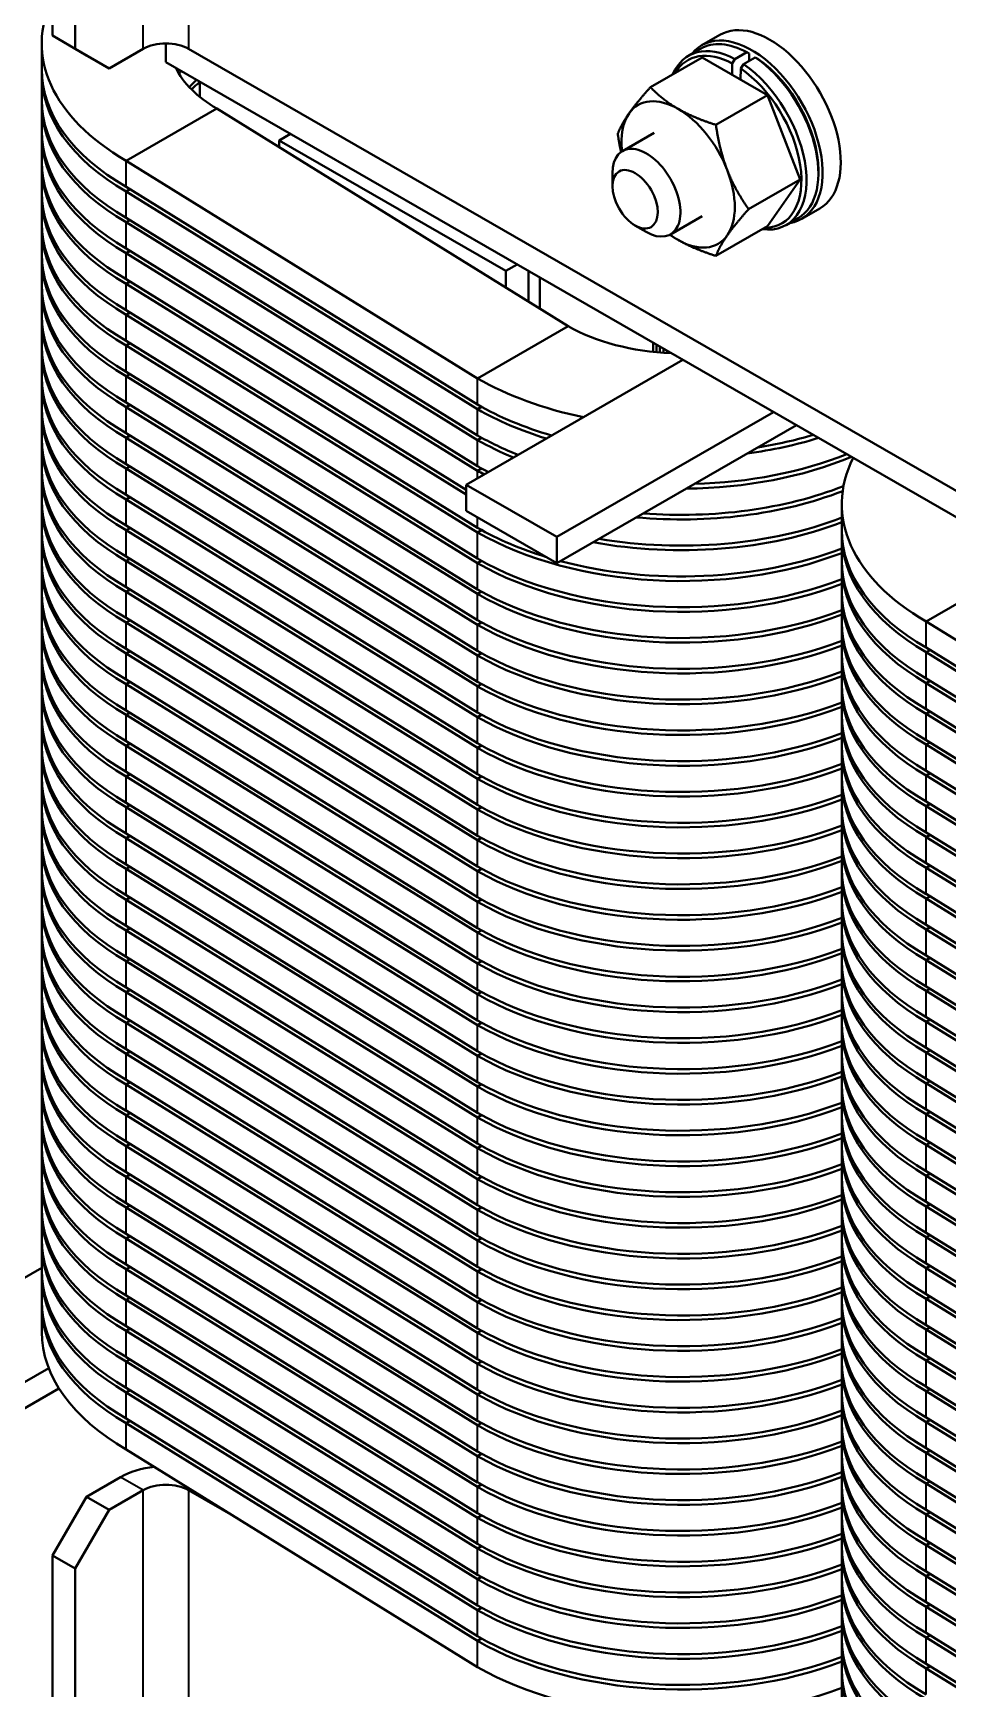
# Model space of a CAD drawing. Header units: millimetres. Extents: x 0 to 630, y 0 to 446.
# Drawn here: x 473 to 515.8, y 284.3 to 361.8 of the extents above; entities that cross this region are included whole.
import ezdxf

# ---------------------------------------------------------------- set-up
doc = ezdxf.new("R2010")
doc.units = ezdxf.units.MM
doc.header["$LTSCALE"] = 1.5
doc.layers.add('가시적인 것(ISO)', color=3, linetype='Continuous', lineweight=40, true_color=0x00ff00)
doc.layers.add('가시적인 좁은 것(ISO)', color=3, linetype='Continuous', lineweight=35, true_color=0x00ff00)

msp = doc.modelspace()

# ---------------------------------------------------------------- linework, layer by layer
at = {"layer": '가시적인 것(ISO)', "color": 5, "true_color": 0x0000ff}
for p, q in [((474.984, 371.497), (474.984, 361.073)), ((473.924, 361.684), (473.924, 371.102)), ((473.924, 361.684), (475.515, 360.76)), ((474.984, 361.073), (473.924, 361.684)), ((476.575, 360.15), (474.984, 361.073)), ((475.515, 360.76), (476.575, 360.15)), ((476.575, 360.15), (478.166, 361.066)), ((531.518, 331.564), (480.288, 361.066)), ((477.106, 294.229), (475.515, 293.313)), ((475.515, 293.313), (473.924, 290.557)), ((476.575, 292.702), (475.515, 293.313)), ((476.575, 292.702), (478.166, 293.618)), ((480.288, 293.618), (482.592, 292.291)), ((474.984, 289.946), (476.575, 292.702)), ((473.924, 280.133), (473.924, 290.557)), ((473.924, 290.557), (474.984, 289.946)), ((474.984, 289.946), (474.984, 279.523))]:
    msp.add_line(p, q, dxfattribs=at)
at = {"layer": '가시적인 것(ISO)', "color": 1, "true_color": 0xff0000}
for p, q in [((473.417, 360.102), (473.417, 361.328)), ((473.417, 358.661), (473.417, 359.887)), ((473.417, 357.22), (473.417, 358.446)), ((477.371, 355.831), (481.614, 358.274)), ((481.614, 358.274), (498.054, 348.086)), ((473.417, 355.779), (473.417, 357.005)), ((493.811, 345.643), (477.371, 355.831)), ((473.417, 354.338), (473.417, 355.564)), ((473.417, 352.897), (473.417, 354.123)), ((477.371, 354.605), (493.811, 344.417)), ((477.371, 354.39), (477.55, 354.493)), ((493.811, 344.202), (477.371, 354.39)), ((473.417, 351.456), (473.417, 352.683)), ((477.371, 353.164), (493.811, 342.976)), ((477.371, 352.949), (477.55, 353.052)), ((493.811, 342.761), (477.371, 352.949)), ((473.417, 350.015), (473.417, 351.242)), ((477.371, 351.723), (493.811, 341.535)), ((477.371, 351.508), (477.55, 351.612)), ((493.811, 341.32), (477.371, 351.508)), ((477.371, 350.282), (493.281, 340.423)), ((473.417, 348.574), (473.417, 349.801)), ((477.371, 350.067), (477.55, 350.171)), ((493.281, 340.208), (477.371, 350.067)), ((477.371, 348.841), (493.811, 338.653)), ((477.371, 348.626), (477.55, 348.73)), ((473.417, 347.133), (473.417, 348.36)), ((493.811, 338.439), (477.371, 348.626)), ((498.054, 348.086), (493.811, 345.643)), ((477.371, 347.4), (493.811, 337.212)), ((477.371, 347.185), (477.55, 347.289)), ((493.811, 336.998), (477.371, 347.185)), ((473.417, 345.693), (473.417, 346.919)), ((503.424, 346.512), (493.281, 340.671)), ((477.371, 345.959), (493.811, 335.771)), ((477.371, 345.744), (477.55, 345.848)), ((493.811, 335.557), (477.371, 345.744)), ((473.417, 344.252), (473.417, 345.478)), ((473.417, 342.811), (473.417, 344.037)), ((477.371, 344.518), (493.811, 334.33)), ((477.371, 344.304), (477.55, 344.407)), ((493.811, 334.116), (477.371, 344.304)), ((493.999, 344.311), (493.811, 344.202)), ((507.666, 344.068), (497.523, 338.228)), ((497.523, 337.001), (508.731, 343.455)), ((473.417, 341.37), (473.417, 342.596)), ((477.371, 343.077), (493.811, 332.889)), ((477.371, 342.863), (477.55, 342.966)), ((493.811, 332.675), (477.371, 342.863)), ((493.999, 342.87), (493.811, 342.761)), ((473.417, 339.929), (473.417, 341.155)), ((477.371, 341.636), (493.811, 331.449)), ((477.371, 341.422), (477.55, 341.525)), ((493.811, 331.234), (477.371, 341.422)), ((493.999, 341.429), (493.811, 341.32)), ((477.371, 340.195), (493.811, 330.008)), ((497.523, 338.228), (493.281, 340.671)), ((493.281, 340.671), (493.281, 339.444)), ((473.417, 338.488), (473.417, 339.714)), ((477.371, 339.981), (477.55, 340.084)), ((493.811, 329.793), (477.371, 339.981)), ((493.281, 339.444), (497.523, 337.001)), ((510.858, 338.541), (510.858, 339.767)), ((477.371, 338.754), (493.811, 328.567)), ((477.371, 338.54), (477.55, 338.643)), ((473.417, 337.047), (473.417, 338.273)), ((493.811, 328.352), (477.371, 338.54)), ((493.999, 338.547), (493.811, 338.439)), ((497.523, 337.001), (497.523, 338.228)), ((510.858, 337.1), (510.858, 338.326)), ((477.371, 337.314), (493.811, 327.126)), ((477.371, 337.099), (477.55, 337.202)), ((493.811, 326.911), (477.371, 337.099)), ((493.999, 337.106), (493.811, 336.998)), ((473.417, 335.606), (473.417, 336.832)), ((510.858, 335.659), (510.858, 336.885)), ((514.812, 334.27), (519.055, 336.713)), ((477.371, 335.873), (493.811, 325.685)), ((477.371, 335.658), (477.55, 335.761)), ((493.811, 325.47), (477.371, 335.658)), ((493.999, 335.665), (493.811, 335.557)), ((473.417, 334.165), (473.417, 335.391)), ((510.858, 334.218), (510.858, 335.444)), ((477.371, 334.432), (493.811, 324.244)), ((477.371, 334.217), (477.55, 334.32)), ((493.811, 324.029), (477.371, 334.217)), ((493.999, 334.224), (493.811, 334.116)), ((510.858, 332.777), (510.858, 334.003)), ((531.252, 324.082), (514.812, 334.27)), ((473.417, 332.724), (473.417, 333.951)), ((473.417, 331.283), (473.417, 332.51)), ((477.371, 332.991), (493.811, 322.803)), ((477.371, 332.776), (477.55, 332.88)), ((493.811, 322.588), (477.371, 332.776)), ((493.999, 332.783), (493.811, 332.675)), ((510.858, 331.336), (510.858, 332.562)), ((514.812, 333.044), (531.252, 322.856)), ((514.812, 332.829), (514.992, 332.932)), ((531.252, 322.641), (514.812, 332.829)), ((473.417, 329.842), (473.417, 331.069)), ((477.371, 331.55), (493.811, 321.362)), ((477.371, 331.335), (477.55, 331.439)), ((493.811, 321.147), (477.371, 331.335)), ((493.999, 331.342), (493.811, 331.234)), ((510.858, 329.895), (510.858, 331.122)), ((514.812, 331.603), (531.252, 321.415)), ((514.812, 331.388), (514.992, 331.491)), ((531.252, 321.2), (514.812, 331.388)), ((477.371, 330.109), (493.811, 319.921)), ((514.812, 330.162), (531.252, 319.974)), ((473.417, 328.401), (473.417, 329.628)), ((477.371, 329.894), (477.55, 329.998)), ((493.811, 319.707), (477.371, 329.894)), ((493.999, 329.901), (493.811, 329.793)), ((510.858, 328.454), (510.858, 329.681)), ((514.812, 329.947), (514.992, 330.051)), ((531.252, 319.759), (514.812, 329.947)), ((477.371, 328.668), (493.811, 318.48)), ((477.371, 328.453), (477.55, 328.557)), ((514.812, 328.721), (530.722, 318.862)), ((514.812, 328.506), (514.992, 328.61)), ((473.417, 326.96), (473.417, 328.187)), ((493.811, 318.266), (477.371, 328.453)), ((493.999, 328.46), (493.811, 328.352)), ((510.858, 327.013), (510.858, 328.24)), ((530.722, 318.647), (514.812, 328.506)), ((477.371, 327.227), (493.811, 317.039)), ((477.371, 327.012), (477.55, 327.116)), ((493.811, 316.825), (477.371, 327.012)), ((493.999, 327.02), (493.811, 326.911)), ((514.812, 327.28), (531.252, 317.092)), ((514.812, 327.065), (514.992, 327.169)), ((531.252, 316.878), (514.812, 327.065)), ((473.417, 325.52), (473.417, 326.746)), ((510.858, 325.572), (510.858, 326.799)), ((477.371, 325.786), (493.811, 315.598)), ((477.371, 325.572), (477.55, 325.675)), ((493.811, 315.384), (477.371, 325.572)), ((493.999, 325.579), (493.811, 325.47)), ((514.812, 325.839), (531.252, 315.651)), ((514.812, 325.624), (514.992, 325.728)), ((531.252, 315.437), (514.812, 325.624)), ((473.417, 324.079), (473.417, 325.305)), ((510.858, 324.132), (510.858, 325.358)), ((477.371, 324.345), (493.811, 314.157)), ((477.371, 324.131), (477.55, 324.234)), ((493.811, 313.943), (477.371, 324.131)), ((493.999, 324.138), (493.811, 324.029)), ((510.858, 322.691), (510.858, 323.917)), ((514.812, 324.398), (531.252, 314.21)), ((514.812, 324.183), (514.992, 324.287)), ((531.252, 313.996), (514.812, 324.183)), ((473.417, 322.638), (473.417, 323.864)), ((473.417, 321.197), (473.417, 322.423)), ((477.371, 322.904), (493.811, 312.716)), ((477.371, 322.69), (477.55, 322.793)), ((493.811, 312.502), (477.371, 322.69)), ((493.999, 322.697), (493.811, 322.588)), ((510.858, 321.25), (510.858, 322.476)), ((514.812, 322.957), (531.252, 312.769)), ((514.812, 322.743), (514.992, 322.846)), ((531.252, 312.555), (514.812, 322.743)), ((473.417, 319.756), (473.417, 320.982)), ((477.371, 321.463), (493.811, 311.276)), ((477.371, 321.249), (477.55, 321.352)), ((493.811, 311.061), (477.371, 321.249)), ((493.999, 321.256), (493.811, 321.147)), ((510.858, 319.809), (510.858, 321.035)), ((514.812, 321.516), (531.252, 311.328)), ((514.812, 321.302), (514.992, 321.405)), ((531.252, 311.114), (514.812, 321.302)), ((477.371, 320.022), (493.811, 309.835)), ((514.812, 320.075), (531.252, 309.888)), ((473.417, 318.315), (473.417, 319.541)), ((477.371, 319.808), (477.55, 319.911)), ((493.811, 309.62), (477.371, 319.808)), ((493.999, 319.815), (493.811, 319.707)), ((510.858, 318.368), (510.858, 319.594)), ((514.812, 319.861), (514.992, 319.964)), ((531.252, 309.673), (514.812, 319.861)), ((477.371, 318.581), (493.811, 308.394)), ((477.371, 318.367), (477.55, 318.47)), ((514.812, 318.634), (531.252, 308.447)), ((514.812, 318.42), (514.992, 318.523)), ((473.417, 316.874), (473.417, 318.1)), ((493.811, 308.179), (477.371, 318.367)), ((493.999, 318.374), (493.811, 318.266)), ((510.858, 316.927), (510.858, 318.153)), ((531.252, 308.232), (514.812, 318.42)), ((477.371, 317.141), (493.811, 306.953)), ((477.371, 316.926), (477.55, 317.029)), ((493.811, 306.738), (477.371, 316.926)), ((493.999, 316.933), (493.811, 316.825)), ((514.812, 317.193), (531.252, 307.006)), ((514.812, 316.979), (514.992, 317.082)), ((531.252, 306.791), (514.812, 316.979)), ((473.417, 315.433), (473.417, 316.659)), ((510.858, 315.486), (510.858, 316.712)), ((477.371, 315.7), (493.811, 305.512)), ((477.371, 315.485), (477.55, 315.588)), ((493.811, 305.297), (477.371, 315.485)), ((493.999, 315.492), (493.811, 315.384)), ((514.812, 315.753), (531.252, 305.565)), ((514.812, 315.538), (514.992, 315.641)), ((531.252, 305.35), (514.812, 315.538)), ((473.417, 313.992), (473.417, 315.218)), ((510.858, 314.045), (510.858, 315.271)), ((477.371, 314.259), (493.811, 304.071)), ((477.371, 314.044), (477.55, 314.147)), ((493.811, 303.856), (477.371, 314.044)), ((493.999, 314.051), (493.811, 313.943)), ((510.858, 312.604), (510.858, 313.83)), ((514.812, 314.312), (531.252, 304.124)), ((514.812, 314.097), (514.992, 314.2)), ((531.252, 303.909), (514.812, 314.097)), ((473.417, 312.551), (473.417, 313.778)), ((473.417, 311.11), (473.417, 312.337)), ((477.371, 312.818), (493.811, 302.63)), ((477.371, 312.603), (477.55, 312.707)), ((493.811, 302.415), (477.371, 312.603)), ((493.999, 312.61), (493.811, 312.502)), ((510.858, 311.163), (510.858, 312.389)), ((514.812, 312.871), (531.252, 302.683)), ((514.812, 312.656), (514.992, 312.759)), ((531.252, 302.468), (514.812, 312.656)), ((473.417, 309.669), (473.417, 310.896)), ((477.371, 311.377), (493.811, 301.189)), ((477.371, 311.162), (477.55, 311.266)), ((493.811, 300.974), (477.371, 311.162)), ((493.999, 311.169), (493.811, 311.061)), ((510.858, 309.722), (510.858, 310.949)), ((514.812, 311.43), (531.252, 301.242)), ((514.812, 311.215), (514.992, 311.318)), ((531.252, 301.027), (514.812, 311.215)), ((477.371, 309.936), (493.811, 299.748)), ((514.812, 309.989), (531.252, 299.801)), ((473.417, 308.228), (473.417, 309.455)), ((477.371, 309.721), (477.55, 309.825)), ((493.811, 299.534), (477.371, 309.721)), ((493.999, 309.728), (493.811, 309.62)), ((510.858, 308.281), (510.858, 309.508)), ((514.812, 309.774), (514.992, 309.878)), ((531.252, 299.586), (514.812, 309.774)), ((477.371, 308.495), (493.811, 298.307)), ((477.371, 308.28), (477.55, 308.384)), ((514.812, 308.548), (531.252, 298.36)), ((514.812, 308.333), (514.992, 308.437)), ((473.417, 306.787), (473.417, 308.014)), ((493.811, 298.093), (477.371, 308.28)), ((493.999, 308.287), (493.811, 308.179)), ((510.858, 306.84), (510.858, 308.067)), ((531.252, 298.146), (514.812, 308.333)), ((477.371, 307.054), (493.811, 296.866)), ((477.371, 306.839), (477.55, 306.943)), ((493.811, 296.652), (477.371, 306.839)), ((493.999, 306.847), (493.811, 306.738)), ((514.812, 307.107), (531.252, 296.919)), ((514.812, 306.892), (514.992, 306.996)), ((531.252, 296.705), (514.812, 306.892)), ((473.417, 305.347), (473.417, 306.573)), ((510.858, 305.399), (510.858, 306.626)), ((477.371, 305.613), (493.811, 295.425)), ((477.371, 305.399), (477.55, 305.502)), ((493.811, 295.211), (477.371, 305.399)), ((493.999, 305.406), (493.811, 305.297)), ((514.812, 305.666), (531.252, 295.478)), ((514.812, 305.451), (514.992, 305.555)), ((531.252, 295.264), (514.812, 305.451)), ((473.417, 303.906), (473.417, 305.132)), ((510.858, 303.959), (510.858, 305.185)), ((461.991, 297.45), (473.417, 304.029)), ((477.371, 304.172), (493.811, 293.984)), ((477.371, 303.958), (477.55, 304.061)), ((493.811, 293.77), (477.371, 303.958)), ((493.999, 303.965), (493.811, 303.856)), ((510.858, 302.518), (510.858, 303.744)), ((514.812, 304.225), (531.252, 294.037)), ((514.812, 304.01), (514.992, 304.114)), ((531.252, 293.823), (514.812, 304.01)), ((473.417, 302.465), (473.417, 303.691)), ((473.417, 301.024), (473.417, 302.25)), ((477.371, 302.731), (493.811, 292.544)), ((477.371, 302.517), (477.55, 302.62)), ((493.811, 292.329), (477.371, 302.517)), ((493.999, 302.524), (493.811, 302.415)), ((510.858, 301.077), (510.858, 302.303)), ((514.812, 302.784), (531.252, 292.596)), ((514.812, 302.57), (514.992, 302.673)), ((531.252, 292.382), (514.812, 302.57)), ((477.371, 301.29), (493.811, 291.103)), ((477.371, 301.076), (477.55, 301.179)), ((493.811, 290.888), (477.371, 301.076)), ((493.999, 301.083), (493.811, 300.974)), ((510.858, 299.636), (510.858, 300.862)), ((514.812, 301.343), (531.252, 291.155)), ((514.812, 301.129), (514.992, 301.232)), ((531.252, 290.941), (514.812, 301.129)), ((514.812, 299.902), (531.252, 289.715)), ((473.741, 299.33), (466.234, 295.007)), ((477.371, 299.849), (493.811, 289.662)), ((477.371, 299.635), (477.55, 299.738)), ((493.811, 289.447), (477.371, 299.635)), ((493.999, 299.642), (493.811, 299.534)), ((510.858, 298.195), (510.858, 299.421)), ((514.812, 299.688), (514.992, 299.791)), ((531.252, 289.5), (514.812, 299.688)), ((474.221, 298.38), (466.234, 293.78)), ((477.371, 298.409), (493.811, 288.221)), ((514.812, 298.461), (531.252, 288.274)), ((514.812, 298.247), (514.992, 298.35)), ((477.371, 298.194), (477.55, 298.297)), ((493.811, 288.006), (477.371, 298.194)), ((493.999, 298.201), (493.811, 298.093)), ((510.858, 296.754), (510.858, 297.98)), ((531.252, 288.059), (514.812, 298.247)), ((477.371, 296.968), (493.811, 286.78)), ((477.371, 296.753), (477.55, 296.856)), ((514.812, 297.02), (531.252, 286.833)), ((514.812, 296.806), (514.992, 296.909)), ((531.252, 286.618), (514.812, 296.806)), ((493.811, 286.565), (477.371, 296.753)), ((493.999, 296.76), (493.811, 296.652)), ((510.858, 295.313), (510.858, 296.539)), ((477.371, 295.527), (493.811, 285.339)), ((493.999, 295.319), (493.811, 295.211)), ((514.812, 295.58), (531.252, 285.392)), ((514.812, 295.365), (514.992, 295.468)), ((531.252, 285.177), (514.812, 295.365)), ((510.858, 293.872), (510.858, 295.098)), ((493.999, 293.878), (493.811, 293.77)), ((514.812, 294.139), (531.252, 283.951)), ((514.812, 293.924), (514.992, 294.027)), ((531.252, 283.736), (514.812, 293.924)), ((510.858, 292.431), (510.858, 293.657)), ((493.999, 292.437), (493.811, 292.329)), ((510.858, 290.99), (510.858, 292.217)), ((514.812, 292.698), (531.252, 282.51)), ((514.812, 292.483), (514.992, 292.586)), ((531.252, 282.295), (514.812, 292.483)), ((493.999, 290.996), (493.811, 290.888)), ((510.858, 289.549), (510.858, 290.776)), ((514.812, 291.257), (531.252, 281.069)), ((514.812, 291.042), (514.992, 291.146)), ((531.252, 280.854), (514.812, 291.042)), ((514.812, 289.816), (531.252, 279.628)), ((493.999, 289.555), (493.811, 289.447)), ((510.858, 288.108), (510.858, 289.335)), ((514.812, 289.601), (514.992, 289.705)), ((531.252, 279.413), (514.812, 289.601)), ((514.812, 288.375), (531.252, 278.187)), ((514.812, 288.16), (514.992, 288.264)), ((493.999, 288.114), (493.811, 288.006)), ((510.858, 286.667), (510.858, 287.894)), ((531.252, 277.973), (514.812, 288.16)), ((514.812, 286.934), (531.252, 276.746)), ((514.812, 286.719), (514.992, 286.823)), ((531.252, 276.532), (514.812, 286.719)), ((493.999, 286.674), (493.811, 286.565)), ((510.858, 285.226), (510.858, 286.453)), ((514.812, 285.493), (531.252, 275.305)), ((514.812, 285.278), (514.992, 285.382)), ((531.252, 275.091), (514.812, 285.278)), ((510.858, 283.786), (510.858, 285.012))]:
    msp.add_line(p, q, dxfattribs=at)
at = {"layer": '가시적인 것(ISO)', "color": 4, "true_color": 0x00ffff}
for p, q in [((479.227, 361.319), (479.227, 360.446)), ((479.227, 360.446), (531.518, 330.333))]:
    msp.add_line(p, q, dxfattribs=at)
at = {"layer": '가시적인 것(ISO)'}
for p, q in [((505.154, 361.724), (504.306, 361.236)), ((504.319, 360.663), (501.904, 359.272)), ((504.243, 361.069), (503.686, 360.749)), ((507.381, 358.9), (504.319, 360.663)), ((505.72, 359.856), (505.732, 360.383)), ((505.732, 360.383), (505.855, 360.588)), ((505.855, 360.588), (506.411, 360.909)), ((506.252, 360.347), (506.13, 360.142)), ((506.809, 360.668), (506.252, 360.347)), ((506.411, 360.909), (506.528, 360.841)), ((506.528, 360.841), (506.52, 360.501)), ((506.925, 360.6), (506.809, 360.668)), ((480.818, 358.814), (480.818, 359.529)), ((506.13, 360.142), (506.118, 359.627)), ((507.381, 358.9), (504.966, 357.509)), ((508.911, 354.952), (507.381, 358.9)), ((484.53, 356.778), (485.063, 357.085)), ((495.137, 350.67), (484.53, 356.778)), ((484.53, 356.778), (484.53, 356.467)), ((500.59, 356.283), (502.075, 357.138)), ((500.122, 354.639), (500.122, 355.25)), ((508.911, 354.952), (506.497, 353.562)), ((507.381, 352.768), (508.911, 354.952)), ((509.761, 355.379), (509.761, 355.242)), ((509.833, 353.6), (508.984, 353.111)), ((501.179, 352.804), (501.707, 352.497)), ((502.836, 352.384), (504.321, 353.239)), ((507.381, 352.768), (504.966, 351.377)), ((508.809, 353.14), (508.252, 352.82)), ((495.137, 350.67), (495.669, 350.977)), ((495.137, 349.894), (495.137, 350.67)), ((496.198, 350.673), (496.198, 349.237)), ((496.198, 349.237), (496.198, 350.673)), ((496.728, 350.367), (496.728, 348.908)), ((502.031, 347.313), (502.031, 346.889)), ((502.19, 346.874), (502.19, 347.222)), ((502.19, 347.222), (502.19, 346.874)), ((502.349, 346.861), (502.349, 347.13)), ((502.349, 347.13), (502.349, 346.861)), ((502.509, 346.849), (502.509, 347.039)), ((502.509, 347.039), (502.509, 346.849)), ((502.668, 346.84), (502.668, 346.947)), ((502.668, 346.947), (502.668, 346.84)), ((502.827, 346.832), (502.827, 346.855)), ((502.827, 346.855), (502.827, 346.832))]:
    msp.add_line(p, q, dxfattribs=at)
at = {"layer": '가시적인 것(ISO)', "color": 1, "true_color": 0xff0000}
for centre, major_axis, start_param, end_param in [((486.917, 361.328), (-13.5, 0), 6.00828, 7.068583), ((486.917, 359.887), (-13.5, 0), 6.269382, 7.068583), ((486.917, 360.102), (-13.5, 0), 0, 0.785398), ((486.917, 361.328), (-7.5, 0), 0.268783, 0.785398), ((486.917, 358.661), (-7.5, 0), 5.945395, 5.969272), ((486.917, 358.446), (-7.5, 0), 5.906769, 5.943036), ((486.917, 357.22), (7.5, 0), 2.55439, 2.64595), ((486.917, 357.005), (-7.5, 0), 5.661972, 5.759076), ((486.917, 358.446), (-13.5, 0), 6.269382, 7.068583), ((486.917, 358.661), (-13.5, 0), 0, 0.785398), ((486.917, 357.22), (-13.5, 0), 0, 0.785398), ((486.917, 357.005), (-13.5, 0), 6.269382, 7.068583), ((486.917, 355.564), (-13.5, 0), 6.269382, 7.068583), ((486.917, 355.779), (-13.5, 0), 0, 0.785398), ((486.917, 354.123), (-13.5, 0), 6.269382, 7.068583), ((486.917, 354.338), (-13.5, 0), 0, 0.785398), ((486.917, 352.683), (-13.5, 0), 6.269382, 7.068583), ((486.917, 352.897), (-13.5, 0), 0, 0.785398), ((486.917, 351.242), (-13.5, 0), 6.269382, 7.068583), ((486.917, 351.456), (-13.5, 0), 0, 0.785398), ((486.917, 349.801), (-13.5, 0), 6.269382, 7.068583), ((486.917, 350.015), (-13.5, 0), 0, 0.785398), ((486.917, 348.36), (-13.5, 0), 6.269382, 7.068583), ((486.917, 348.574), (-13.5, 0), 0, 0.785398), ((503.357, 351.14), (7.5, 0), 3.926991, 4.647392), ((486.917, 347.133), (-13.5, 0), 0, 0.785398), ((486.917, 346.919), (-13.5, 0), 6.269382, 7.068583), ((486.917, 345.478), (-13.5, 0), 6.269382, 7.068583), ((486.917, 345.693), (-13.5, 0), 0, 0.785398), ((503.357, 351.14), (-13.5, 0), 0.785398, 1.223801), ((486.917, 344.037), (-13.5, 0), 6.269382, 7.068583), ((486.917, 344.252), (-13.5, 0), 0, 0.785398), ((503.357, 349.914), (13.5, 0), 3.926991, 4.245291), ((503.357, 349.699), (-13.5, 0), 0.785398, 1.083214), ((486.917, 342.596), (-13.5, 0), 6.269382, 7.068583), ((486.917, 342.811), (-13.5, 0), 0, 0.785398), ((503.357, 348.473), (13.5, 0), 3.926991, 4.1099), ((503.357, 348.258), (-13.5, 0), 0.785398, 0.948491), ((503.357, 349.699), (-13.5, 0), 1.800281, 2.065663), ((503.357, 349.914), (13.5, 0), 4.980044, 5.186818), ((503.357, 348.258), (-13.5, 0), 1.586836, 2.200162), ((503.357, 348.473), (13.5, 0), 4.75691, 5.321963), ((524.358, 339.767), (-13.5, 0), 6.001926, 7.068583), ((486.917, 341.155), (-13.5, 0), 6.269382, 7.068583), ((486.917, 341.37), (-13.5, 0), 0, 0.785398), ((503.357, 347.032), (13.5, 0), 3.926991, 3.977842), ((503.357, 346.818), (-13.5, 0), 0.785398, 0.816713), ((503.357, 346.818), (-13.5, 0), 1.413112, 2.163545), ((503.357, 347.032), (13.5, 0), 4.579039, 5.308431), ((486.917, 339.714), (-13.5, 0), 6.269382, 7.068583), ((486.917, 339.929), (-13.5, 0), 0, 0.785398), ((503.357, 344.15), (13.5, 0), 3.926991, 4.225405), ((503.357, 345.377), (-13.5, 0), 1.259157, 2.159923), ((503.357, 345.591), (13.5, 0), 4.422812, 5.301515), ((486.917, 338.273), (-13.5, 0), 6.269382, 7.068583), ((486.917, 338.488), (-13.5, 0), 0, 0.785398), ((503.357, 343.936), (-13.5, 0), 0.785398, 2.159923), ((524.358, 338.326), (-13.5, 0), 6.269382, 7.068583), ((524.358, 338.541), (-13.5, 0), 0, 0.785398), ((503.357, 342.709), (13.5, 0), 3.926991, 5.301515), ((503.357, 344.15), (13.5, 0), 4.278902, 5.301515), ((524.358, 337.1), (-13.5, 0), 0, 0.785398), ((486.917, 336.832), (-13.5, 0), 6.269382, 7.068583), ((486.917, 337.047), (-13.5, 0), 0, 0.785398), ((503.357, 342.495), (-13.5, 0), 0.785398, 2.159923), ((524.358, 336.885), (-13.5, 0), 6.269382, 7.068583), ((486.917, 335.606), (-13.5, 0), 0, 0.785398), ((503.357, 341.268), (13.5, 0), 3.926991, 5.301515), ((503.357, 341.054), (-13.5, 0), 0.785398, 2.159923), ((524.358, 335.444), (-13.5, 0), 6.269382, 7.068583), ((524.358, 335.659), (-13.5, 0), 0, 0.785398), ((486.917, 335.391), (-13.5, 0), 6.269382, 7.068583), ((486.917, 333.951), (-13.5, 0), 6.269382, 7.068583), ((486.917, 334.165), (-13.5, 0), 0, 0.785398), ((503.357, 339.828), (13.5, 0), 3.926991, 5.301515), ((503.357, 339.613), (-13.5, 0), 0.785398, 2.159923), ((524.358, 334.003), (-13.5, 0), 6.269382, 7.068583), ((524.358, 334.218), (-13.5, 0), 0, 0.785398), ((486.917, 332.51), (-13.5, 0), 6.269382, 7.068583), ((486.917, 332.724), (-13.5, 0), 0, 0.785398), ((503.357, 338.387), (13.5, 0), 3.926991, 5.301515), ((503.357, 338.172), (-13.5, 0), 0.785398, 2.159923), ((524.358, 332.562), (-13.5, 0), 6.269382, 7.068583), ((524.358, 332.777), (-13.5, 0), 0, 0.785398), ((486.917, 331.069), (-13.5, 0), 6.269382, 7.068583), ((486.917, 331.283), (-13.5, 0), 0, 0.785398), ((503.357, 336.946), (13.5, 0), 3.926991, 5.301515), ((503.357, 336.731), (-13.5, 0), 0.785398, 2.159923), ((524.358, 331.122), (-13.5, 0), 6.269382, 7.068583), ((524.358, 331.336), (-13.5, 0), 0, 0.785398), ((486.917, 329.628), (-13.5, 0), 6.269382, 7.068583), ((486.917, 329.842), (-13.5, 0), 0, 0.785398), ((503.357, 335.505), (13.5, 0), 3.926991, 5.301515), ((503.357, 335.29), (-13.5, 0), 0.785398, 2.159923), ((524.358, 329.681), (-13.5, 0), 6.269382, 7.068583), ((524.358, 329.895), (-13.5, 0), 0, 0.785398), ((503.357, 334.064), (13.5, 0), 3.926991, 5.301515), ((486.917, 328.187), (-13.5, 0), 6.269382, 7.068583), ((486.917, 328.401), (-13.5, 0), 0, 0.785398), ((503.357, 333.849), (-13.5, 0), 0.785398, 2.159923), ((524.358, 328.24), (-13.5, 0), 6.269382, 7.068583), ((524.358, 328.454), (-13.5, 0), 0, 0.785398), ((503.357, 332.623), (13.5, 0), 3.926991, 5.301515), ((524.358, 327.013), (-13.5, 0), 0, 0.785398), ((486.917, 326.746), (-13.5, 0), 6.269382, 7.068583), ((486.917, 326.96), (-13.5, 0), 0, 0.785398), ((503.357, 332.408), (-13.5, 0), 0.785398, 2.159923), ((524.358, 326.799), (-13.5, 0), 6.269382, 7.068583), ((486.917, 325.52), (-13.5, 0), 0, 0.785398), ((503.357, 331.182), (13.5, 0), 3.926991, 5.301515), ((503.357, 330.967), (-13.5, 0), 0.785398, 2.159923), ((524.358, 325.358), (-13.5, 0), 6.269382, 7.068583), ((524.358, 325.572), (-13.5, 0), 0, 0.785398), ((486.917, 325.305), (-13.5, 0), 6.269382, 7.068583), ((486.917, 323.864), (-13.5, 0), 6.269382, 7.068583), ((486.917, 324.079), (-13.5, 0), 0, 0.785398), ((503.357, 329.741), (13.5, 0), 3.926991, 5.301515), ((503.357, 329.526), (-13.5, 0), 0.785398, 2.159923), ((524.358, 323.917), (-13.5, 0), 6.269382, 7.068583), ((524.358, 324.132), (-13.5, 0), 0, 0.785398), ((486.917, 322.423), (-13.5, 0), 6.269382, 7.068583), ((486.917, 322.638), (-13.5, 0), 0, 0.785398), ((503.357, 328.3), (13.5, 0), 3.926991, 5.301515), ((503.357, 328.086), (-13.5, 0), 0.785398, 2.159923), ((524.358, 322.476), (-13.5, 0), 6.269382, 7.068583), ((524.358, 322.691), (-13.5, 0), 0, 0.785398), ((486.917, 320.982), (-13.5, 0), 6.269382, 7.068583), ((486.917, 321.197), (-13.5, 0), 0, 0.785398), ((503.357, 326.859), (13.5, 0), 3.926991, 5.301515), ((503.357, 326.645), (-13.5, 0), 0.785398, 2.159923), ((524.358, 321.035), (-13.5, 0), 6.269382, 7.068583), ((524.358, 321.25), (-13.5, 0), 0, 0.785398), ((486.917, 319.541), (-13.5, 0), 6.269382, 7.068583), ((486.917, 319.756), (-13.5, 0), 0, 0.785398), ((503.357, 325.418), (13.5, 0), 3.926991, 5.301515), ((503.357, 325.204), (-13.5, 0), 0.785398, 2.159923), ((524.358, 319.594), (-13.5, 0), 6.269382, 7.068583), ((524.358, 319.809), (-13.5, 0), 0, 0.785398), ((503.357, 323.977), (13.5, 0), 3.926991, 5.301515), ((486.917, 318.1), (-13.5, 0), 6.269382, 7.068583), ((486.917, 318.315), (-13.5, 0), 0, 0.785398), ((503.357, 323.763), (-13.5, 0), 0.785398, 2.159923), ((524.358, 318.153), (-13.5, 0), 6.269382, 7.068583), ((524.358, 318.368), (-13.5, 0), 0, 0.785398), ((503.357, 322.536), (13.5, 0), 3.926991, 5.301515), ((524.358, 316.927), (-13.5, 0), 0, 0.785398), ((486.917, 316.659), (-13.5, 0), 6.269382, 7.068583), ((486.917, 316.874), (-13.5, 0), 0, 0.785398), ((503.357, 322.322), (-13.5, 0), 0.785398, 2.159923), ((524.358, 316.712), (-13.5, 0), 6.269382, 7.068583), ((486.917, 315.433), (-13.5, 0), 0, 0.785398), ((503.357, 321.095), (13.5, 0), 3.926991, 5.301515), ((503.357, 320.881), (-13.5, 0), 0.785398, 2.159923), ((524.358, 315.271), (-13.5, 0), 6.269382, 7.068583), ((524.358, 315.486), (-13.5, 0), 0, 0.785398), ((486.917, 315.218), (-13.5, 0), 6.269382, 7.068583), ((486.917, 313.778), (-13.5, 0), 6.269382, 7.068583), ((486.917, 313.992), (-13.5, 0), 0, 0.785398), ((503.357, 319.655), (13.5, 0), 3.926991, 5.301515), ((503.357, 319.44), (-13.5, 0), 0.785398, 2.159923), ((524.358, 313.83), (-13.5, 0), 6.269382, 7.068583), ((524.358, 314.045), (-13.5, 0), 0, 0.785398), ((486.917, 312.337), (-13.5, 0), 6.269382, 7.068583), ((486.917, 312.551), (-13.5, 0), 0, 0.785398), ((503.357, 318.214), (13.5, 0), 3.926991, 5.301515), ((503.357, 317.999), (-13.5, 0), 0.785398, 2.159923), ((524.358, 312.389), (-13.5, 0), 6.269382, 7.068583), ((524.358, 312.604), (-13.5, 0), 0, 0.785398), ((486.917, 310.896), (-13.5, 0), 6.269382, 7.068583), ((486.917, 311.11), (-13.5, 0), 0, 0.785398), ((503.357, 316.773), (13.5, 0), 3.926991, 5.301515), ((503.357, 316.558), (-13.5, 0), 0.785398, 2.159923), ((524.358, 310.949), (-13.5, 0), 6.269382, 7.068583), ((524.358, 311.163), (-13.5, 0), 0, 0.785398), ((486.917, 309.455), (-13.5, 0), 6.269382, 7.068583), ((486.917, 309.669), (-13.5, 0), 0, 0.785398), ((503.357, 315.332), (13.5, 0), 3.926991, 5.301515), ((503.357, 315.117), (-13.5, 0), 0.785398, 2.159923), ((524.358, 309.508), (-13.5, 0), 6.269382, 7.068583), ((524.358, 309.722), (-13.5, 0), 0, 0.785398), ((503.357, 313.891), (13.5, 0), 3.926991, 5.301515), ((486.917, 308.014), (-13.5, 0), 6.269382, 7.068583), ((486.917, 308.228), (-13.5, 0), 0, 0.785398), ((503.357, 313.676), (-13.5, 0), 0.785398, 2.159923), ((524.358, 308.067), (-13.5, 0), 6.269382, 7.068583), ((524.358, 308.281), (-13.5, 0), 0, 0.785398), ((503.357, 312.45), (13.5, 0), 3.926991, 5.301515), ((524.358, 306.84), (-13.5, 0), 0, 0.785398), ((486.917, 306.573), (-13.5, 0), 6.269382, 7.068583), ((486.917, 306.787), (-13.5, 0), 0, 0.785398), ((503.357, 312.235), (-13.5, 0), 0.785398, 2.159923), ((524.358, 306.626), (-13.5, 0), 6.269382, 7.068583), ((486.917, 305.347), (-13.5, 0), 0, 0.785398), ((503.357, 311.009), (13.5, 0), 3.926991, 5.301515), ((503.357, 310.794), (-13.5, 0), 0.785398, 2.159923), ((524.358, 305.185), (-13.5, 0), 6.269382, 7.068583), ((524.358, 305.399), (-13.5, 0), 0, 0.785398), ((486.917, 305.132), (-13.5, 0), 6.269382, 7.068583), ((486.917, 303.691), (-13.5, 0), 6.269382, 7.068583), ((486.917, 303.906), (-13.5, 0), 0, 0.785398), ((503.357, 309.568), (13.5, 0), 3.926991, 5.301515), ((503.357, 309.353), (-13.5, 0), 0.785398, 2.159923), ((524.358, 303.744), (-13.5, 0), 6.269382, 7.068583), ((524.358, 303.959), (-13.5, 0), 0, 0.785398), ((486.917, 302.25), (-13.5, 0), 6.269382, 7.068583), ((486.917, 302.465), (-13.5, 0), 0, 0.785398), ((503.357, 308.127), (13.5, 0), 3.926991, 5.301515), ((503.357, 307.913), (-13.5, 0), 0.785398, 2.159923), ((524.358, 302.303), (-13.5, 0), 6.269382, 7.068583), ((524.358, 302.518), (-13.5, 0), 0, 0.785398), ((486.917, 301.024), (-13.5, 0), 0, 0.785398), ((503.357, 306.686), (13.5, 0), 3.926991, 5.301515), ((503.357, 306.472), (-13.5, 0), 0.785398, 2.159923), ((524.358, 300.862), (-13.5, 0), 6.269382, 7.068583), ((524.358, 301.077), (-13.5, 0), 0, 0.785398), ((503.357, 305.245), (13.5, 0), 3.926991, 5.301515), ((503.357, 305.031), (-13.5, 0), 0.785398, 2.159923), ((524.358, 299.421), (-13.5, 0), 6.269382, 7.068583), ((524.358, 299.636), (-13.5, 0), 0, 0.785398), ((503.357, 303.804), (13.5, 0), 3.926991, 5.301515), ((503.357, 303.59), (-13.5, 0), 0.785398, 2.159923), ((524.358, 297.98), (-13.5, 0), 6.269382, 7.068583), ((524.358, 298.195), (-13.5, 0), 0, 0.785398), ((503.357, 302.363), (13.5, 0), 3.926991, 5.301515), ((503.357, 302.149), (-13.5, 0), 0.785398, 2.159923), ((524.358, 296.539), (-13.5, 0), 6.269382, 7.068583), ((524.358, 296.754), (-13.5, 0), 0, 0.785398), ((503.357, 300.923), (13.5, 0), 3.926991, 5.301515), ((503.357, 300.708), (-13.5, 0), 0.785398, 2.159923), ((524.358, 295.313), (-13.5, 0), 0, 0.785398), ((524.358, 295.098), (-13.5, 0), 6.269382, 7.068583), ((503.357, 299.482), (13.5, 0), 3.926991, 5.301515), ((503.357, 299.267), (-13.5, 0), 0.785398, 2.159923), ((524.358, 293.657), (-13.5, 0), 6.269382, 7.068583), ((524.358, 293.872), (-13.5, 0), 0, 0.785398), ((503.357, 298.041), (13.5, 0), 3.926991, 5.301515), ((503.357, 297.826), (-13.5, 0), 0.785398, 2.159923), ((524.358, 292.217), (-13.5, 0), 6.269382, 7.068583), ((524.358, 292.431), (-13.5, 0), 0, 0.785398), ((503.357, 296.6), (13.5, 0), 3.926991, 5.301515), ((503.357, 296.385), (-13.5, 0), 0.785398, 2.159923), ((524.358, 290.776), (-13.5, 0), 6.269382, 7.068583), ((524.358, 290.99), (-13.5, 0), 0, 0.785398), ((503.357, 295.159), (13.5, 0), 3.926991, 5.301515), ((503.357, 294.944), (-13.5, 0), 0.785398, 2.159923), ((524.358, 289.335), (-13.5, 0), 6.269382, 7.068583), ((524.358, 289.549), (-13.5, 0), 0, 0.785398), ((503.357, 293.718), (13.5, 0), 3.926991, 5.301515), ((503.357, 293.503), (-13.5, 0), 0.785398, 2.159923), ((524.358, 287.894), (-13.5, 0), 6.269382, 7.068583), ((524.358, 288.108), (-13.5, 0), 0, 0.785398), ((503.357, 292.277), (13.5, 0), 3.926991, 5.301515), ((503.357, 292.062), (-13.5, 0), 0.785398, 2.159923), ((524.358, 286.453), (-13.5, 0), 6.269382, 7.068583), ((524.358, 286.667), (-13.5, 0), 0, 0.785398), ((503.357, 290.836), (13.5, 0), 3.926991, 5.301515), ((524.358, 285.226), (-13.5, 0), 0, 0.785398), ((524.358, 285.012), (-13.5, 0), 6.269382, 7.068583)]:
    msp.add_ellipse(centre, major_axis=major_axis, ratio=0.575862, start_param=start_param, end_param=end_param, dxfattribs=at)
at = {"layer": '가시적인 것(ISO)'}
for centre, major_axis, start_param, end_param in [((507.494, 357.662), (2.339, -4.062), 0, 3.141593), ((505.969, 356.784), (-2.283, 3.965), 5.535093, 6.699223), ((506.645, 357.174), (2.339, -4.062), 6.063656, 9.644308), ((506.526, 357.105), (-2.283, 3.965), 5.535093, 6.283185), ((505.85, 356.715), (-2.199, 3.818), 5.537452, 6.601614), ((505.969, 356.784), (2.283, -3.965), 5.867148, 8.553657), ((506.526, 357.105), (2.283, -3.965), 0, 2.270472), ((506.645, 357.174), (-2.199, 3.818), 3.928925, 5.409706), ((505.85, 356.715), (2.199, -3.818), 5.964756, 8.551298), ((503.198, 355.188), (-1.871, 3.25), 5.499721, 6.546918), ((503.198, 355.188), (-1.871, 3.25), 0.263733, 0.927392), ((503.198, 355.188), (-1.871, 3.25), 4.452523, 5.499721), ((501.713, 354.333), (-1.123, 1.95), 2.354261, 7.070517), ((503.198, 355.188), (1.871, -3.25), 0.263733, 1.310931), ((503.198, 355.188), (1.871, -3.25), 5.355794, 5.499721), ((503.198, 355.188), (1.871, -3.25), 5.499721, 6.546918)]:
    msp.add_ellipse(centre, major_axis=major_axis, ratio=0.578093, start_param=start_param, end_param=end_param, dxfattribs=at)
at = {"layer": '가시적인 것(ISO)', "color": 5, "true_color": 0x0000ff}
for centre, major_axis, start_param, end_param in [((479.227, 360.455), (1.5, 0), 0.785398, 2.356194), ((479.227, 293.007), (-3, 0), 4.891358, 5.497787), ((479.227, 293.007), (1.5, 0), 0.785398, 2.356194)]:
    msp.add_ellipse(centre, major_axis=major_axis, ratio=0.575862, start_param=start_param, end_param=end_param, dxfattribs=at)
at = {"layer": '가시적인 것(ISO)'}
msp.add_ellipse((501.183, 354.028), major_axis=(0.749, -1.3), ratio=0.578093, dxfattribs=at)
for points, weights in [([(500.902, 358.044), (501.257, 358.551), (501.904, 359.272)], [1, 1.0379548493, 1]), ([(501.904, 359.272), (502.487, 358.663), (503.198, 358.254)], [1, 1.0379548493, 1]), ([(500.373, 357.088), (500.546, 357.537), (500.902, 358.044)], [1, 1.0379548493, 1]), ([(503.198, 358.254), (503.908, 357.845), (504.966, 357.509)], [1, 1.0379548493, 1]), ([(504.966, 357.509), (505.139, 356.315), (505.494, 355.399)], [1, 1.0379548493, 1]), ([(500.525, 356.241), (500.438, 356.639), (500.373, 357.088)], [1.01764968621, 1.0139577577, 1]), ([(505.494, 355.399), (505.85, 354.483), (506.497, 353.562)], [1, 1.0379548493, 1]), ([(506.497, 353.562), (505.85, 352.84), (505.494, 352.333)], [1, 1.0379548493, 1]), ([(503.198, 352.123), (502.995, 352.239), (502.808, 352.368)], [1, 1.01055408307, 1.01523863054]), ([(504.966, 351.377), (503.908, 351.713), (503.198, 352.123)], [1, 1.0379548493, 1]), ([(505.494, 352.333), (505.139, 351.826), (504.966, 351.377)], [1, 1.0379548493, 1])]:
    msp.add_rational_spline(points, weights, degree=2, dxfattribs=at)
at = {"layer": '가시적인 좁은 것(ISO)', "color": 5, "true_color": 0x0000ff}
for p, q in [((478.166, 361.066), (478.166, 385.592)), ((480.288, 385.592), (480.288, 361.066)), ((478.166, 293.618), (477.106, 294.229)), ((480.372, 293.667), (480.288, 293.618)), ((478.166, 269.092), (478.166, 293.618)), ((480.288, 293.618), (480.288, 269.092))]:
    msp.add_line(p, q, dxfattribs=at)
at = {"layer": '가시적인 좁은 것(ISO)', "color": 1, "true_color": 0xff0000}
for p, q in [((477.371, 354.605), (477.371, 355.831)), ((477.371, 353.164), (477.371, 354.39)), ((477.371, 351.723), (477.371, 352.949)), ((477.371, 350.282), (477.371, 351.508)), ((477.371, 348.841), (477.371, 350.067)), ((477.371, 347.4), (477.371, 348.626)), ((477.371, 345.959), (477.371, 347.185)), ((477.371, 344.518), (477.371, 345.744)), ((493.811, 344.417), (493.811, 345.643)), ((477.371, 343.077), (477.371, 344.304)), ((493.811, 342.976), (493.811, 344.202)), ((477.371, 341.636), (477.371, 342.863)), ((493.811, 341.535), (493.811, 342.761)), ((477.371, 340.195), (477.371, 341.422)), ((493.811, 340.976), (493.811, 341.32)), ((477.371, 338.754), (477.371, 339.981)), ((493.811, 338.653), (493.811, 339.139)), ((477.371, 337.314), (477.371, 338.54)), ((493.811, 337.212), (493.811, 338.439)), ((477.371, 335.873), (477.371, 337.099)), ((493.811, 335.771), (493.811, 336.998)), ((477.371, 334.432), (477.371, 335.658)), ((493.811, 334.33), (493.811, 335.557)), ((477.371, 332.991), (477.371, 334.217)), ((493.811, 332.889), (493.811, 334.116)), ((514.812, 333.044), (514.812, 334.27)), ((477.371, 331.55), (477.371, 332.776)), ((493.811, 331.449), (493.811, 332.675)), ((514.812, 331.603), (514.812, 332.829)), ((477.371, 330.109), (477.371, 331.335)), ((493.811, 330.008), (493.811, 331.234)), ((514.812, 330.162), (514.812, 331.388)), ((477.371, 328.668), (477.371, 329.894)), ((493.811, 328.567), (493.811, 329.793)), ((514.812, 328.721), (514.812, 329.947)), ((477.371, 327.227), (477.371, 328.453)), ((493.811, 327.126), (493.811, 328.352)), ((514.812, 327.28), (514.812, 328.506)), ((477.371, 325.786), (477.371, 327.012)), ((514.812, 325.839), (514.812, 327.065)), ((493.811, 325.685), (493.811, 326.911)), ((477.371, 324.345), (477.371, 325.572)), ((493.811, 324.244), (493.811, 325.47)), ((514.812, 324.398), (514.812, 325.624)), ((477.371, 322.904), (477.371, 324.131)), ((493.811, 322.803), (493.811, 324.029)), ((514.812, 322.957), (514.812, 324.183)), ((477.371, 321.463), (477.371, 322.69)), ((493.811, 321.362), (493.811, 322.588)), ((514.812, 321.516), (514.812, 322.743)), ((477.371, 320.022), (477.371, 321.249)), ((493.811, 319.921), (493.811, 321.147)), ((514.812, 320.075), (514.812, 321.302)), ((477.371, 318.581), (477.371, 319.808)), ((493.811, 318.48), (493.811, 319.707)), ((514.812, 318.634), (514.812, 319.861)), ((477.371, 317.141), (477.371, 318.367)), ((493.811, 317.039), (493.811, 318.266)), ((514.812, 317.193), (514.812, 318.42)), ((477.371, 315.7), (477.371, 316.926)), ((514.812, 315.753), (514.812, 316.979)), ((493.811, 315.598), (493.811, 316.825)), ((477.371, 314.259), (477.371, 315.485)), ((493.811, 314.157), (493.811, 315.384)), ((514.812, 314.312), (514.812, 315.538)), ((477.371, 312.818), (477.371, 314.044)), ((493.811, 312.716), (493.811, 313.943)), ((514.812, 312.871), (514.812, 314.097)), ((477.371, 311.377), (477.371, 312.603)), ((493.811, 311.276), (493.811, 312.502)), ((514.812, 311.43), (514.812, 312.656)), ((477.371, 309.936), (477.371, 311.162)), ((493.811, 309.835), (493.811, 311.061)), ((514.812, 309.989), (514.812, 311.215)), ((477.371, 308.495), (477.371, 309.721)), ((493.811, 308.394), (493.811, 309.62)), ((514.812, 308.548), (514.812, 309.774)), ((477.371, 307.054), (477.371, 308.28)), ((493.811, 306.953), (493.811, 308.179)), ((514.812, 307.107), (514.812, 308.333)), ((477.371, 305.613), (477.371, 306.839)), ((514.812, 305.666), (514.812, 306.892)), ((493.811, 305.512), (493.811, 306.738)), ((477.371, 304.172), (477.371, 305.399)), ((493.811, 304.071), (493.811, 305.297)), ((514.812, 304.225), (514.812, 305.451)), ((477.371, 302.731), (477.371, 303.958)), ((493.811, 302.63), (493.811, 303.856)), ((514.812, 302.784), (514.812, 304.01)), ((477.371, 301.29), (477.371, 302.517)), ((493.811, 301.189), (493.811, 302.415)), ((514.812, 301.343), (514.812, 302.57)), ((477.371, 299.849), (477.371, 301.076)), ((493.811, 299.748), (493.811, 300.974)), ((514.812, 299.902), (514.812, 301.129)), ((477.371, 298.409), (477.371, 299.635)), ((493.811, 298.307), (493.811, 299.534)), ((514.812, 298.461), (514.812, 299.688)), ((477.371, 296.968), (477.371, 298.194)), ((493.811, 296.866), (493.811, 298.093)), ((514.812, 297.02), (514.812, 298.247)), ((514.812, 295.58), (514.812, 296.806)), ((477.371, 295.527), (477.371, 296.753)), ((493.811, 295.425), (493.811, 296.652)), ((493.811, 293.984), (493.811, 295.211)), ((514.812, 294.139), (514.812, 295.365)), ((493.811, 292.544), (493.811, 293.77)), ((514.812, 292.698), (514.812, 293.924)), ((493.811, 291.103), (493.811, 292.329)), ((514.812, 291.257), (514.812, 292.483)), ((493.811, 289.662), (493.811, 290.888)), ((514.812, 289.816), (514.812, 291.042)), ((493.811, 288.221), (493.811, 289.447)), ((514.812, 288.375), (514.812, 289.601)), ((493.811, 286.78), (493.811, 288.006)), ((514.812, 286.934), (514.812, 288.16)), ((514.812, 285.493), (514.812, 286.719)), ((493.811, 285.339), (493.811, 286.565)), ((514.812, 284.052), (514.812, 285.278))]:
    msp.add_line(p, q, dxfattribs=at)

doc.saveas('drawing.dxf')
